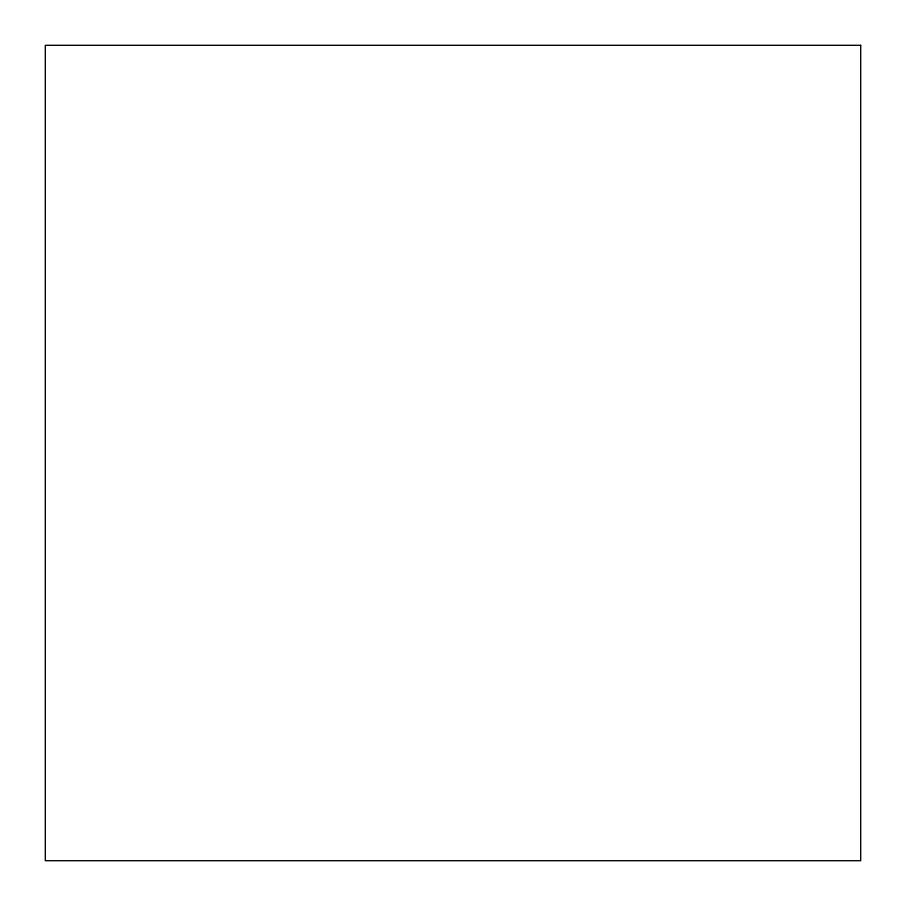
<?xml version="1.0" encoding="UTF-8"?>
<svg xmlns="http://www.w3.org/2000/svg" width="906" height="906" viewBox="0 0 906 906"><rect width="100%" height="100%" fill="white"/><g stroke="black" fill="none" stroke-linecap="round" stroke-linejoin="round"><path stroke-width="1.36" d="M860.7 45.3L45.3 45.3L45.3 860.7L860.7 860.7L860.7 45.3"/></g></svg>
